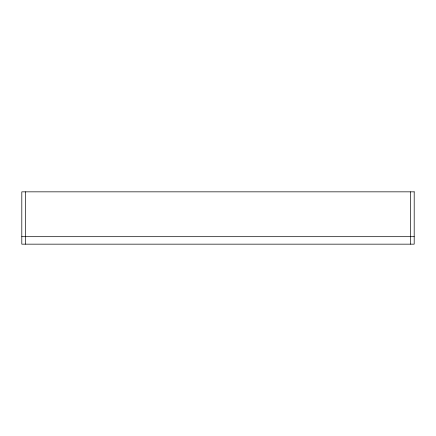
<?xml version="1.0" encoding="UTF-8"?>
<svg xmlns="http://www.w3.org/2000/svg" width="436" height="436" viewBox="0 0 436 436"><rect width="100%" height="100%" fill="white"/><g stroke="black" fill="none" stroke-linecap="round" stroke-linejoin="round"><path stroke-width="0.65" d="M21.811 236.688L414.189 236.688M410.461 191.84L410.461 244.16M25.539 191.84L25.539 244.16M414.189 191.84L21.811 191.84L21.8 244.16L414.189 244.16L414.2 191.84"/></g></svg>
